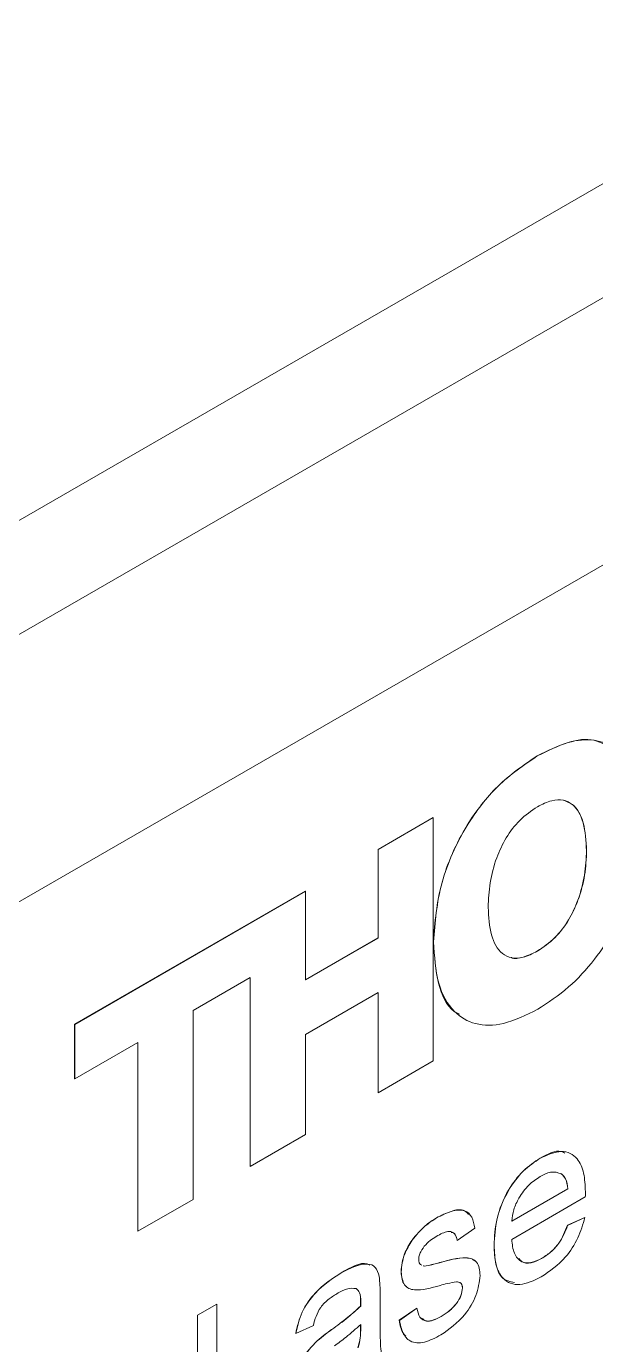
# Model space of a CAD drawing. Header units: inches. Extents: x 0.2 to 38.3, y 0.1 to 29.6.
# Drawn here: x 33.848 to 34.201, y 16.537 to 17.355 of the extents above; entities that cross this region are included whole.
import ezdxf

# ---------------------------------------------------------------- set-up
doc = ezdxf.new("R2010")
doc.units = ezdxf.units.IN
doc.header["$LTSCALE"] = 3.5
doc.header["$MEASUREMENT"] = 0

msp = doc.modelspace()

# ---------------------------------------------------------------- linework, layer by layer
at = {"color": 7, "linetype": 'Continuous', "lineweight": 15}
for p, q in [((36.67408, 18.68213), (31.84564, 15.89473)), ((36.74035, 18.64974), (31.7835, 15.78821)), ((31.63044, 15.5339), (37.01343, 18.64143)), ((34.16499, 16.90206), (34.16492, 16.9021)), ((34.06623, 16.84412), (34.10043, 16.86386)), ((34.0663, 16.84408), (34.1005, 16.86382)), ((34.1005, 16.86382), (34.10043, 16.86386)), ((34.1005, 16.86382), (34.1005, 16.71283)), ((34.06623, 16.78914), (34.06623, 16.84412)), ((34.0663, 16.84408), (34.06623, 16.84412)), ((34.0663, 16.7891), (34.0663, 16.84408)), ((34.19555, 16.84335), (34.19548, 16.84339)), ((33.87815, 16.73554), (34.02118, 16.81811)), ((33.87822, 16.7355), (34.02126, 16.81807)), ((34.02126, 16.81807), (34.02118, 16.81811)), ((34.02126, 16.81807), (34.02126, 16.76309)), ((34.02126, 16.76317), (34.06623, 16.78914)), ((34.02126, 16.76309), (34.0663, 16.7891)), ((34.0663, 16.7891), (34.06623, 16.78914)), ((34.10065, 16.78667), (34.10058, 16.78671)), ((34.16503, 16.7809), (34.16496, 16.78094)), ((33.98706, 16.7645), (33.95158, 16.74402)), ((33.98699, 16.64738), (33.98699, 16.76446)), ((33.98706, 16.64734), (33.98706, 16.7645)), ((34.0663, 16.75527), (34.02126, 16.72926)), ((34.06623, 16.69313), (34.06623, 16.75522)), ((34.0663, 16.69309), (34.0663, 16.75527)), ((33.95158, 16.74402), (33.95158, 16.62686)), ((33.87815, 16.70171), (33.87815, 16.73554)), ((33.87822, 16.7355), (33.87815, 16.73554)), ((33.87822, 16.70167), (33.87822, 16.7355)), ((34.02126, 16.72926), (34.02126, 16.66708)), ((33.91739, 16.72427), (33.87822, 16.70167)), ((33.91732, 16.60716), (33.91732, 16.72423)), ((33.91739, 16.60712), (33.91739, 16.72427)), ((34.1005, 16.71283), (34.0663, 16.69309)), ((33.87822, 16.70167), (33.87815, 16.70171)), ((34.0663, 16.69309), (34.06623, 16.69313)), ((34.02126, 16.66708), (33.98706, 16.64734)), ((33.98706, 16.64734), (33.98699, 16.64738)), ((34.16688, 16.65254), (34.16681, 16.65258)), ((34.14903, 16.61342), (34.18384, 16.63352)), ((34.1491, 16.61338), (34.18391, 16.63348)), ((34.18391, 16.63348), (34.18384, 16.63352)), ((33.95158, 16.62686), (33.91739, 16.60712)), ((34.19474, 16.62842), (34.1491, 16.60208)), ((34.10256, 16.61541), (34.10249, 16.61545)), ((34.18372, 16.61084), (34.19438, 16.61573)), ((34.18379, 16.6108), (34.19445, 16.61569)), ((34.19445, 16.61569), (34.19438, 16.61573)), ((33.91739, 16.60712), (33.91732, 16.60716)), ((34.12625, 16.60899), (34.11538, 16.60145)), ((34.18379, 16.6108), (34.18372, 16.61084)), ((34.08738, 16.60162), (34.08731, 16.60166)), ((34.11538, 16.60145), (34.1153, 16.60149)), ((34.13822, 16.59833), (34.13815, 16.59837)), ((34.16763, 16.59016), (34.16756, 16.5902)), ((34.04339, 16.58125), (34.04332, 16.58129)), ((34.08056, 16.58194), (34.08049, 16.58198)), ((34.09258, 16.58641), (34.09347, 16.58603)), ((34.09617, 16.58561), (34.0961, 16.58565)), ((34.1044, 16.58761), (34.10432, 16.58765)), ((34.06751, 16.56873), (34.06751, 16.5534)), ((34.11864, 16.57207), (34.11857, 16.57211)), ((33.9543, 16.55503), (33.96627, 16.56193)), ((33.95437, 16.55499), (33.96634, 16.56189)), ((33.96634, 16.56189), (33.96627, 16.56193)), ((33.96634, 16.56189), (33.96634, 16.47521)), ((34.05549, 16.5606), (34.05542, 16.56064)), ((34.05554, 16.56355), (34.05547, 16.56359)), ((34.07941, 16.55187), (34.09028, 16.55941)), ((34.07948, 16.55183), (34.09035, 16.55937)), ((34.09035, 16.55937), (34.09028, 16.55941)), ((33.9543, 16.45704), (33.9543, 16.55503)), ((33.95437, 16.55499), (33.9543, 16.55503)), ((33.95437, 16.457), (33.95437, 16.55499)), ((34.02617, 16.5487), (34.01529, 16.54367)), ((34.05542, 16.54568), (34.05547, 16.54936)), ((34.05549, 16.54564), (34.05554, 16.54932)), ((34.07948, 16.55183), (34.07941, 16.55187)), ((34.10535, 16.55421), (34.10528, 16.55425)), ((34.01529, 16.54367), (34.01522, 16.54371)), ((34.03756, 16.54612), (34.03749, 16.54617)), ((34.05549, 16.54564), (34.05542, 16.54568)), ((34.02862, 16.53916), (34.02855, 16.5392))]:
    msp.add_line(p, q, dxfattribs=at)
for points, knots in [([(34.16492, 16.9021), (34.17134, 16.90528), (34.18356, 16.91134), (34.19813, 16.91329), (34.20459, 16.91027), (34.20673, 16.90928)], [0, 0, 0, 0, 0.42596, 0.809798, 1, 1, 1, 1]), ([(34.16499, 16.90206), (34.17145, 16.90531), (34.18374, 16.91151), (34.20037, 16.91286), (34.2157, 16.90705), (34.22726, 16.89005), (34.23114, 16.86173), (34.22736, 16.82895), (34.21587, 16.7986), (34.2006, 16.77507), (34.18399, 16.75716), (34.1717, 16.74911), (34.16524, 16.74488)], [0, 0, 0, 0, 0.0917277, 0.174385, 0.2530159, 0.3718451, 0.5000027, 0.6281557, 0.7469838, 0.8256147, 0.9082722, 1, 1, 1, 1]), ([(34.10058, 16.78671), (34.10151, 16.79883), (34.1033, 16.82218), (34.11893, 16.85762), (34.14077, 16.88573), (34.15656, 16.89643), (34.16492, 16.9021)], [0, 0, 0, 0, 0.285697, 0.550222, 0.762126, 1, 1, 1, 1]), ([(34.10065, 16.78667), (34.10158, 16.79879), (34.10337, 16.82214), (34.11901, 16.85758), (34.14084, 16.88569), (34.15664, 16.89639), (34.16499, 16.90206)], [0, 0, 0, 0, 0.285697, 0.550222, 0.762126, 1, 1, 1, 1]), ([(34.16503, 16.87056), (34.16128, 16.86803), (34.15424, 16.86326), (34.14532, 16.85148), (34.13901, 16.83789), (34.13518, 16.82292), (34.13474, 16.81313), (34.13451, 16.80811)], [0, 0, 0, 0, 0.200879, 0.378021, 0.553533, 0.77136, 1, 1, 1, 1]), ([(34.19555, 16.84335), (34.1952, 16.84933), (34.19453, 16.86089), (34.18877, 16.87147), (34.18121, 16.87512), (34.17367, 16.87486), (34.16802, 16.87205), (34.16503, 16.87056)], [0, 0, 0, 0, 0.289137, 0.55879, 0.695861, 0.838853, 1, 1, 1, 1]), ([(34.19548, 16.84339), (34.19512, 16.84934), (34.19442, 16.86083), (34.18886, 16.87175), (34.18306, 16.87387), (34.18113, 16.87457)], [0, 0, 0, 0, 0.4175384, 0.8069407, 1, 1, 1, 1]), ([(34.16496, 16.78094), (34.16871, 16.78348), (34.17576, 16.78825), (34.18467, 16.80002), (34.19098, 16.81361), (34.19481, 16.82858), (34.19525, 16.83838), (34.19548, 16.84339)], [0, 0, 0, 0, 0.200891, 0.378036, 0.55355, 0.771375, 1, 1, 1, 1]), ([(34.16503, 16.7809), (34.16878, 16.78344), (34.17583, 16.78821), (34.18475, 16.79998), (34.19105, 16.81357), (34.19488, 16.82854), (34.19532, 16.83834), (34.19555, 16.84335)], [0, 0, 0, 0, 0.200891, 0.378036, 0.55355, 0.771375, 1, 1, 1, 1]), ([(34.13451, 16.80811), (34.13486, 16.80213), (34.13553, 16.79057), (34.14129, 16.77999), (34.14885, 16.77634), (34.1564, 16.7766), (34.16204, 16.77941), (34.16503, 16.7809)], [0, 0, 0, 0, 0.289123, 0.558792, 0.695871, 0.838864, 1, 1, 1, 1]), ([(34.11668, 16.74177), (34.11561, 16.74233), (34.10914, 16.74572), (34.10248, 16.76094), (34.10123, 16.77792), (34.10058, 16.78671)], [0, 0, 0, 0, 0.0877229, 0.5275243, 1, 1, 1, 1]), ([(34.16524, 16.74488), (34.15804, 16.74134), (34.14438, 16.73464), (34.12624, 16.73461), (34.11196, 16.74299), (34.10229, 16.76046), (34.10121, 16.77772), (34.10065, 16.78667)], [0, 0, 0, 0, 0.203765, 0.386324, 0.561565, 0.772931, 1, 1, 1, 1]), ([(34.14879, 16.77697), (34.14883, 16.77695), (34.15083, 16.776), (34.15644, 16.77686), (34.16201, 16.77953), (34.16496, 16.78094)], [0, 0, 0, 0, 0.010982, 0.475991, 1, 1, 1, 1]), ([(34.16681, 16.65258), (34.17155, 16.65513), (34.17738, 16.65826), (34.18129, 16.65604), (34.18201, 16.65563)], [0, 0, 0, 0, 0.815076, 1, 1, 1, 1]), ([(34.16688, 16.65254), (34.17138, 16.65453), (34.18038, 16.65853), (34.18995, 16.65356), (34.19425, 16.64355), (34.19461, 16.63563), (34.19479, 16.63167)], [0, 0, 0, 0, 0.279366, 0.558398, 0.778885, 1, 1, 1, 1]), ([(34.13815, 16.59837), (34.13842, 16.60384), (34.13896, 16.61474), (34.14582, 16.63177), (34.15598, 16.64528), (34.1632, 16.65014), (34.16681, 16.65258)], [0, 0, 0, 0, 0.280748, 0.559775, 0.779666, 1, 1, 1, 1]), ([(34.13822, 16.59833), (34.13849, 16.6038), (34.13903, 16.6147), (34.14589, 16.63173), (34.15605, 16.64524), (34.16327, 16.6501), (34.16688, 16.65254)], [0, 0, 0, 0, 0.280748, 0.559775, 0.779666, 1, 1, 1, 1]), ([(34.16683, 16.6412), (34.1644, 16.63957), (34.15955, 16.6363), (34.1537, 16.62857), (34.14998, 16.62045), (34.14939, 16.61574), (34.1491, 16.61338)], [0, 0, 0, 0, 0.28019, 0.559727, 0.779642, 1, 1, 1, 1]), ([(34.17992, 16.64275), (34.17775, 16.64348), (34.17388, 16.64478), (34.16899, 16.6423), (34.16683, 16.6412)], [0, 0, 0, 0, 0.558512, 1, 1, 1, 1]), ([(34.18384, 16.63352), (34.18356, 16.63575), (34.18305, 16.63972), (34.18082, 16.64185), (34.17985, 16.64279)], [0, 0, 0, 0, 0.560676, 1, 1, 1, 1]), ([(34.18391, 16.63348), (34.18363, 16.6357), (34.18312, 16.63968), (34.18089, 16.64181), (34.17992, 16.64275)], [0, 0, 0, 0, 0.560676, 1, 1, 1, 1]), ([(34.19479, 16.63167), (34.19478, 16.63107), (34.19477, 16.62998), (34.19475, 16.6289), (34.19474, 16.62842)], [0, 0, 0, 0, 0.559991, 1, 1, 1, 1]), ([(34.08731, 16.60166), (34.08997, 16.60484), (34.09474, 16.61054), (34.10012, 16.61395), (34.10249, 16.61545)], [0, 0, 0, 0, 0.558938, 1, 1, 1, 1]), ([(34.08738, 16.60162), (34.09004, 16.6048), (34.09481, 16.6105), (34.10019, 16.6139), (34.10256, 16.61541)], [0, 0, 0, 0, 0.558938, 1, 1, 1, 1]), ([(34.10249, 16.61545), (34.1055, 16.61695), (34.11152, 16.61995), (34.11912, 16.62128), (34.12163, 16.61843), (34.12242, 16.61753)], [0, 0, 0, 0, 0.407568, 0.813617, 1, 1, 1, 1]), ([(34.10256, 16.61541), (34.10561, 16.61695), (34.11169, 16.62004), (34.11984, 16.62092), (34.12484, 16.61636), (34.12578, 16.61145), (34.12625, 16.60899)], [0, 0, 0, 0, 0.280737, 0.560427, 0.77945, 1, 1, 1, 1]), ([(34.19445, 16.61569), (34.19323, 16.61142), (34.19078, 16.60288), (34.18129, 16.58826), (34.1727, 16.58236), (34.16746, 16.57875)], [0, 0, 0, 0, 0.280612, 0.560833, 1, 1, 1, 1]), ([(34.11538, 16.60145), (34.11499, 16.60296), (34.11421, 16.60596), (34.10978, 16.60776), (34.1058, 16.60577), (34.10336, 16.60456)], [0, 0, 0, 0, 0.280305, 0.560238, 1, 1, 1, 1]), ([(34.1153, 16.60149), (34.11496, 16.60309), (34.1144, 16.60568), (34.11236, 16.60624), (34.11157, 16.60645)], [0, 0, 0, 0, 0.614945, 1, 1, 1, 1]), ([(34.16756, 16.5902), (34.16943, 16.59141), (34.17317, 16.59382), (34.17959, 16.60062), (34.18216, 16.60697), (34.18372, 16.61084)], [0, 0, 0, 0, 0.281282, 0.561906, 1, 1, 1, 1]), ([(34.16763, 16.59016), (34.1695, 16.59137), (34.17324, 16.59378), (34.17966, 16.60058), (34.18223, 16.60693), (34.18379, 16.6108)], [0, 0, 0, 0, 0.281282, 0.561906, 1, 1, 1, 1]), ([(34.08049, 16.58198), (34.0809, 16.58569), (34.08163, 16.59231), (34.08557, 16.5988), (34.08731, 16.60166)], [0, 0, 0, 0, 0.558927, 1, 1, 1, 1]), ([(34.08056, 16.58194), (34.08097, 16.58564), (34.0817, 16.59227), (34.08564, 16.59876), (34.08738, 16.60162)], [0, 0, 0, 0, 0.558927, 1, 1, 1, 1]), ([(34.10336, 16.60456), (34.10072, 16.60297), (34.09677, 16.60058), (34.09302, 16.59522), (34.09162, 16.59185), (34.0915, 16.59028), (34.09144, 16.5895)], [0, 0, 0, 0, 0.4997699, 0.7490952, 0.8745928, 1, 1, 1, 1]), ([(34.15075, 16.57536), (34.14817, 16.57589), (34.14259, 16.57704), (34.13877, 16.58644), (34.13836, 16.59439), (34.13815, 16.59837)], [0, 0, 0, 0, 0.300568, 0.649752, 1, 1, 1, 1]), ([(34.16746, 16.57875), (34.16287, 16.57658), (34.15372, 16.57225), (34.14348, 16.57634), (34.13878, 16.58625), (34.13841, 16.5943), (34.13822, 16.59833)], [0, 0, 0, 0, 0.279952, 0.558661, 0.778995, 1, 1, 1, 1]), ([(34.1491, 16.60208), (34.14944, 16.59902), (34.15011, 16.59294), (34.15465, 16.5878), (34.16098, 16.58697), (34.16541, 16.58909), (34.16763, 16.59016)], [0, 0, 0, 0, 0.280633, 0.559687, 0.77966, 1, 1, 1, 1]), ([(34.09144, 16.5895), (34.09151, 16.58877), (34.09162, 16.58748), (34.09229, 16.58673), (34.09258, 16.58641)], [0, 0, 0, 0, 0.559239, 1, 1, 1, 1]), ([(34.10432, 16.58765), (34.10992, 16.58916), (34.11691, 16.59104), (34.12404, 16.59045), (34.12549, 16.58922), (34.12603, 16.58877)], [0, 0, 0, 0, 0.7161379, 0.8949402, 1, 1, 1, 1]), ([(34.1044, 16.58761), (34.11004, 16.5892), (34.1171, 16.59118), (34.12454, 16.59021), (34.12747, 16.58813), (34.12926, 16.58449), (34.12943, 16.58125), (34.12952, 16.57962)], [0, 0, 0, 0, 0.500446, 0.625395, 0.750274, 0.875069, 1, 1, 1, 1]), ([(34.15362, 16.59028), (34.15416, 16.58954), (34.15583, 16.58726), (34.161, 16.58713), (34.16537, 16.58918), (34.16756, 16.5902)], [0, 0, 0, 0, 0.192605, 0.595967, 1, 1, 1, 1]), ([(34.01522, 16.54371), (34.01622, 16.54819), (34.01821, 16.55711), (34.02894, 16.57198), (34.03786, 16.57776), (34.04332, 16.58129)], [0, 0, 0, 0, 0.28043, 0.559303, 1, 1, 1, 1]), ([(34.01529, 16.54367), (34.01629, 16.54815), (34.01828, 16.55707), (34.02901, 16.57194), (34.03793, 16.57771), (34.04339, 16.58125)], [0, 0, 0, 0, 0.28043, 0.559303, 1, 1, 1, 1]), ([(34.04332, 16.58129), (34.04927, 16.58474), (34.05597, 16.58863), (34.06059, 16.58641), (34.06111, 16.58616)], [0, 0, 0, 0, 0.887333, 1, 1, 1, 1]), ([(34.04339, 16.58125), (34.04906, 16.58417), (34.05696, 16.58824), (34.06509, 16.58543), (34.06635, 16.58126), (34.06698, 16.57917)], [0, 0, 0, 0, 0.559254, 0.779196, 1, 1, 1, 1]), ([(34.08401, 16.57278), (34.08353, 16.57313), (34.0812, 16.57485), (34.08081, 16.57882), (34.08049, 16.58198)], [0, 0, 0, 0, 0.20435, 1, 1, 1, 1]), ([(34.1047, 16.57348), (34.09918, 16.57191), (34.09228, 16.56996), (34.08525, 16.57137), (34.08159, 16.57436), (34.08097, 16.57892), (34.08056, 16.58194)], [0, 0, 0, 0, 0.5013214, 0.6265926, 0.7518174, 1, 1, 1, 1]), ([(34.0943, 16.58567), (34.09435, 16.58565), (34.09487, 16.58541), (34.09555, 16.58552), (34.09617, 16.58561)], [0, 0, 0, 0, 0.082448, 1, 1, 1, 1]), ([(34.09431, 16.58568), (34.09433, 16.58567), (34.09483, 16.58545), (34.09548, 16.58555), (34.0961, 16.58565)], [0, 0, 0, 0, 0.03745, 1, 1, 1, 1]), ([(34.0961, 16.58565), (34.09763, 16.586), (34.10036, 16.58661), (34.10311, 16.58733), (34.10432, 16.58765)], [0, 0, 0, 0, 0.559966, 1, 1, 1, 1]), ([(34.09617, 16.58561), (34.0977, 16.58595), (34.10043, 16.58657), (34.10318, 16.58729), (34.1044, 16.58761)], [0, 0, 0, 0, 0.559966, 1, 1, 1, 1]), ([(34.06698, 16.57917), (34.06717, 16.57728), (34.06751, 16.5739), (34.06751, 16.57031), (34.06751, 16.56873)], [0, 0, 0, 0, 0.559819, 1, 1, 1, 1]), ([(34.11492, 16.57571), (34.11304, 16.57542), (34.10969, 16.57491), (34.10623, 16.57392), (34.1047, 16.57348)], [0, 0, 0, 0, 0.559789, 1, 1, 1, 1]), ([(34.12952, 16.57962), (34.12899, 16.57556), (34.12795, 16.56743), (34.11884, 16.55239), (34.11039, 16.54646), (34.10523, 16.54283)], [0, 0, 0, 0, 0.279926, 0.560037, 1, 1, 1, 1]), ([(34.11864, 16.57207), (34.11857, 16.57274), (34.11844, 16.57409), (34.11714, 16.5755), (34.11576, 16.57563), (34.11492, 16.57571)], [0, 0, 0, 0, 0.279756, 0.559838, 1, 1, 1, 1]), ([(34.11857, 16.57211), (34.1185, 16.57277), (34.11835, 16.5741), (34.11756, 16.57516), (34.11685, 16.57528), (34.11666, 16.57531)], [0, 0, 0, 0, 0.423042, 0.846575, 1, 1, 1, 1]), ([(34.04144, 16.56882), (34.03958, 16.56768), (34.03588, 16.56541), (34.03074, 16.56056), (34.0276, 16.55431), (34.02665, 16.55057), (34.02617, 16.5487)], [0, 0, 0, 0, 0.280855, 0.559752, 0.779499, 1, 1, 1, 1]), ([(34.05274, 16.57155), (34.05078, 16.57173), (34.04726, 16.57204), (34.04322, 16.5698), (34.04144, 16.56882)], [0, 0, 0, 0, 0.557871, 1, 1, 1, 1]), ([(34.05547, 16.56359), (34.05544, 16.56558), (34.05537, 16.56912), (34.05349, 16.57084), (34.05267, 16.57159)], [0, 0, 0, 0, 0.561903, 1, 1, 1, 1]), ([(34.05554, 16.56355), (34.05551, 16.56554), (34.05544, 16.56908), (34.05356, 16.5708), (34.05274, 16.57155)], [0, 0, 0, 0, 0.561903, 1, 1, 1, 1]), ([(34.10528, 16.55425), (34.10694, 16.55528), (34.11026, 16.55733), (34.11466, 16.56176), (34.11789, 16.5672), (34.11834, 16.57047), (34.11857, 16.57211)], [0, 0, 0, 0, 0.281188, 0.560953, 0.781096, 1, 1, 1, 1]), ([(34.10535, 16.55421), (34.10701, 16.55524), (34.11033, 16.55729), (34.11473, 16.56172), (34.11796, 16.56716), (34.11841, 16.57043), (34.11864, 16.57207)], [0, 0, 0, 0, 0.281188, 0.560953, 0.781096, 1, 1, 1, 1]), ([(34.03749, 16.54617), (34.04089, 16.54862), (34.04695, 16.55301), (34.05283, 16.55831), (34.05542, 16.56064)], [0, 0, 0, 0, 0.560184, 1, 1, 1, 1]), ([(34.03756, 16.54612), (34.04096, 16.54858), (34.04702, 16.55297), (34.05291, 16.55827), (34.05549, 16.5606)], [0, 0, 0, 0, 0.560184, 1, 1, 1, 1]), ([(34.05542, 16.56064), (34.05543, 16.56119), (34.05545, 16.56218), (34.05546, 16.56316), (34.05547, 16.56359)], [0, 0, 0, 0, 0.560023, 1, 1, 1, 1]), ([(34.05549, 16.5606), (34.0555, 16.56115), (34.05552, 16.56213), (34.05554, 16.56312), (34.05554, 16.56355)], [0, 0, 0, 0, 0.560023, 1, 1, 1, 1]), ([(34.09035, 16.55937), (34.09079, 16.55736), (34.09166, 16.55336), (34.09694, 16.55017), (34.10216, 16.55267), (34.10535, 16.55421)], [0, 0, 0, 0, 0.281313, 0.561069, 1, 1, 1, 1]), ([(34.05554, 16.54932), (34.05253, 16.54661), (34.04715, 16.54176), (34.04161, 16.53774), (34.03917, 16.53597)], [0, 0, 0, 0, 0.5597591, 1, 1, 1, 1]), ([(34.06751, 16.5534), (34.06752, 16.54983), (34.06755, 16.54394), (34.06777, 16.53587), (34.06846, 16.52931), (34.07, 16.5259), (34.07077, 16.5242)], [0, 0, 0, 0, 0.340205, 0.56034, 0.780174, 1, 1, 1, 1]), ([(34.08339, 16.54222), (34.08276, 16.54284), (34.08053, 16.54505), (34.07988, 16.54902), (34.07941, 16.55187)], [0, 0, 0, 0, 0.280386, 1, 1, 1, 1]), ([(34.10523, 16.54283), (34.10179, 16.54103), (34.09494, 16.53745), (34.08615, 16.53783), (34.08124, 16.54374), (34.08007, 16.54913), (34.07948, 16.55183)], [0, 0, 0, 0, 0.280739, 0.559297, 0.779311, 1, 1, 1, 1]), ([(34.09323, 16.55327), (34.09418, 16.5525), (34.09714, 16.55006), (34.10198, 16.55255), (34.10528, 16.55425)], [0, 0, 0, 0, 0.3174593, 1, 1, 1, 1]), ([(34.02855, 16.5392), (34.0302, 16.54058), (34.03316, 16.54304), (34.03617, 16.54521), (34.03749, 16.54617)], [0, 0, 0, 0, 0.559917, 1, 1, 1, 1]), ([(34.02862, 16.53916), (34.03028, 16.54054), (34.03323, 16.543), (34.03624, 16.54517), (34.03756, 16.54612)], [0, 0, 0, 0, 0.559917, 1, 1, 1, 1]), ([(34.05381, 16.53482), (34.05437, 16.53694), (34.05537, 16.54074), (34.05541, 16.54417), (34.05542, 16.54568)], [0, 0, 0, 0, 0.558998, 1, 1, 1, 1]), ([(34.05388, 16.53478), (34.05444, 16.5369), (34.05544, 16.5407), (34.05548, 16.54413), (34.05549, 16.54564)], [0, 0, 0, 0, 0.558998, 1, 1, 1, 1]), ([(34.01413, 16.51056), (34.01437, 16.51334), (34.01485, 16.5189), (34.01961, 16.52987), (34.02516, 16.53566), (34.02855, 16.5392)], [0, 0, 0, 0, 0.280458, 0.560983, 1, 1, 1, 1]), ([(34.0142, 16.51052), (34.01444, 16.5133), (34.01492, 16.51886), (34.01968, 16.52983), (34.02523, 16.53562), (34.02862, 16.53916)], [0, 0, 0, 0, 0.280458, 0.560983, 1, 1, 1, 1])]:
    msp.add_open_spline(points, degree=3, knots=knots, dxfattribs=at)

doc.saveas('drawing.dxf')
